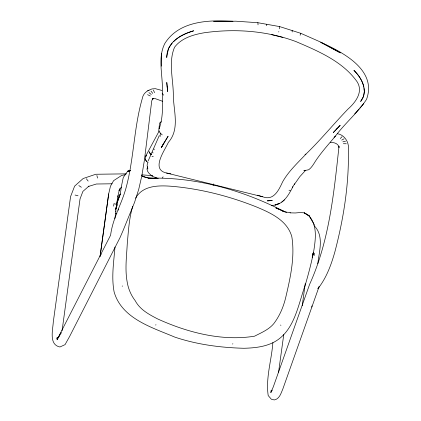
<?xml version="1.0" encoding="UTF-8"?>
<svg xmlns="http://www.w3.org/2000/svg" width="421" height="421" viewBox="0 0 421 421"><rect width="100%" height="100%" fill="white"/><g stroke="black" fill="none" stroke-linecap="round" stroke-linejoin="round"><path stroke-width="0.63" d="M159.827 126.847L159.149 128.715C163.227 117.348 162.722 105.039 162.259 93.162C163.501 76.817 157.075 58.729 164.832 43.463C179.183 20.634 208.979 19.861 232.939 21.261M155.902 178.615L155.928 177.557M115.686 208.127L115.628 209.321L116.522 207.669L117.059 200.917L120.322 194.007M116.112 207.1L115.68 211.526M116.975 206.101L117.117 203.117L120.38 193.571L121.427 186.214L123.279 177.483L127.716 171.158L130.342 170.731M161.348 53.625L161.327 66.186M118.443 210.184L118.517 209.037M160.106 136.578L160.39 133.078M114.986 246.985C113.828 261.83 111.291 276.865 114.075 291.679L114.133 291.995C121.827 318.723 152.17 327.485 174.794 337.11C197.081 344.583 220.472 347.646 243.896 348.272C253.568 348.014 263.367 347.109 272.266 343.01L272.761 342.789C294.4 332.18 297.889 305.567 305.246 285.043C308.625 273.387 311.782 261.641 313.966 249.69C315.676 238.328 317.26 225.414 309.172 215.989L308.893 215.494L304.204 212.821L299.968 212.558L295.263 212.973L290.048 212.858M62.071 330.806L80.032 198.949L82.905 191.392L88.984 186.093L88.163 186.482M125.821 174.589L121.616 175.462L113.596 180.662L110.47 186.203L108.671 193.907L100.072 256.315M302.231 305.799L305.225 283.675M100.087 256.41L108.671 193.907M147.497 162.695L147.129 165.432L147.818 169.031L147.666 168.163M114.886 218.578L115.954 210.842M116.222 208.911L116.396 207.621M117.112 202.464L118.085 195.37M159.217 130.915L145.524 156.438L145.15 159.149L146.655 161.522M272.871 342.626C271.603 360.181 265.583 377.874 268.198 395.561L271.334 399.219L274.292 399.95C279.555 398.966 280.896 393.388 282.765 389.199L319.065 286.69L317.86 288.79C326.433 277.897 331.127 265.088 334.874 251.879C343.631 218.51 349.12 184.045 348.367 149.481C349.335 142.445 344.557 134.746 337.321 133.699M278.565 372.238L283.759 334.574M311.793 307.114L311.972 305.82M317.802 263.683C319.192 251.363 324.328 235.728 314.092 225.677M279.386 28.817L279.697 26.597L257.868 22.713L235.781 21.192L213.7 21.566L231.666 21.334M147.534 166.8C145.613 170.758 149.318 173.852 152.07 176.025M266.572 25.649L266.798 24.302M117.717 197.007L119.58 188.787L119.032 190.829L121.316 187.087M158.307 178.593L151.981 176.167L152.276 175.273M312.214 257.315L313.445 252.321L312.229 257.305M113.623 206.143L113.944 203.685L116.901 204.417L116.854 205.764L115.996 208.006M314.092 255.673L314.413 253.216M132.72 206.364C129.063 218.425 128.442 231.124 127.274 243.596C126.637 256.242 124.874 268.956 127.095 281.549C128.168 288.485 130.899 295.063 135.173 300.636C139.883 309.588 148.887 314.392 157.507 318.865C187.266 332.437 221.83 341.499 254.584 336.179C261.299 332.69 268.598 329.754 273.624 323.849C279.77 315.861 283.68 306.441 285.917 296.658C290.469 277.15 295.016 256.873 291.842 236.786C287.38 220.446 270.766 212.942 256.489 206.964C229.898 196.36 201.943 189.118 173.41 186.435C160.138 185.314 143.051 184.708 135.588 198.18M155.786 325.091L155.928 324.644M232.702 344.094L232.845 343.647M278.697 31.98L278.839 31.57M120.106 194.613L116.717 203.59M300.126 35.238L300.81 33.322L279.697 26.597M148.181 160.885L159.275 135.588M312.666 254.626L313.198 253.521L312.603 254.637M292.332 187.413L294.711 183.74M166.516 138.83L168.105 136.23L161.38 147.466L166.179 139.356M161.38 147.466L163.848 143.056M292.916 186.735C288.911 194.26 284.322 203.338 275.024 205.006L279.549 203.311L276.108 204.838L271.434 205.685M59.95 334.848L56.998 339.826L110.612 235.186C112.723 217.931 122.243 203.038 126.463 186.324C134.004 157.47 133.973 127.268 142.282 98.561C142.824 94.804 145.545 91.567 149.045 90.189M60.608 333.742L61.261 332.632L58.408 337.342L56.535 338.258L58.209 337.558M294.368 184.43L299.815 176.662L305.678 170.247L303.867 170.731L308.751 169.731C312.329 167.079 314.098 162.974 316.618 159.433C322.349 151.16 329.08 143.666 335.548 135.978C345.083 123.132 357.734 112.775 366.523 99.393C377.432 69.923 342.315 51.962 320.786 42.358L340.394 52.867L321.023 42.253L300.81 33.322M162.374 177.92L163.111 176.831M354.671 113.954L359.002 109.044M359.871 108.06L363.77 103.64M116.649 204.69L116.901 204.417M305.941 154.112C297.689 162.916 288.574 171.231 282.612 181.861C278.849 189.966 273.755 201.17 262.672 196.775L166.558 173.031C150.539 169.579 164.616 150.718 168.358 142.361C179.825 129.489 173.768 111.581 173.331 96.293C173.578 80.232 168.005 62.555 174.573 47.226C181.462 38.006 193.455 34.59 204.301 32.754C234.986 28.439 266.846 30.733 296 41.6C317.545 50.83 341.205 60.74 355.75 79.911C364.439 90.457 356.303 101.698 347.988 109.102C333.716 123.869 320.734 139.84 305.941 154.112L304.988 154.37M340.268 138.535L342.047 136.709M172.194 43.016L168.61 48.304L166.5 57.461L166.842 57.382C166.458 42.458 181.193 34.233 193.728 30.786C186.44 33.106 178.93 36.09 173.531 41.705M284.417 199.896L281.754 202.122M334.063 137.293L335.548 135.978M145.524 156.438L146.476 155.607M145.503 156.57L146.461 155.738M161.306 121.706L159.817 122.832L159.438 124.084L158.764 130.92L160.206 133.031L162.238 134.888M100.403 254.752L101.366 254.058M341.736 140.098L344.052 138.804M147.624 90.815L151.97 88.915L155.365 88.684L161.906 90.457M271.866 390.72L270.75 391.183L272.182 390.156L270.771 392.64L273.308 386.862L309.614 284.354C329.175 241.259 333.885 193.649 338.916 147.145L338.91 146.076L339.058 147.487C338.368 143.387 333.906 142.366 330.369 142.298M122.185 286.175L122.606 286.001M88.368 186.487L96.367 184.009L112.102 183.788M342.868 141.845L345.557 141.172M130.168 170.647L127.716 171.158L130.173 170.794M143.54 176.494L143.166 176.52L147.839 177.909L156.786 178.53L152.386 178.341M126.342 173.852L95.767 174.262L83.153 178.52L74.617 186.145L70.575 196.612L53.293 321.954C52.857 329.859 48.689 344.757 59.929 346.988L65.044 344.646L69.581 336.526L120.069 237.523L123.158 230.371L134.546 202.385L138.725 189.355L141.814 175.91L144.392 160.269L151.734 100.898L152.613 98.982L153.602 98.425L152.181 99.051L154.854 98.509L162.485 101.251M343.378 143.703L346.272 143.75M151.134 178.288L148.624 178.183C196.154 176.841 242.817 190.124 284.807 211.831L275.876 207.953L285.406 211.9L290.485 212.8M141.861 174.868L152.207 175.583M289.006 190.218L290.301 190.45M166.558 173.031L170.873 173.836M282.302 211.047L286.575 212.41M271.687 34.664L282.891 37.432M75.085 195.049L78.038 195.781M142.235 176.41L149.055 178.209M257.473 195.191L262.672 196.775M152.013 156.28L153.265 156.68M115.728 213.389L116.891 213.821M147.571 94.657L150.286 95.993M141.488 175.478L144.066 176.788M151.486 154.739L150.402 154.154L149.066 151.692L150.55 154.191L151.571 154.765M148.129 162.364L146.508 161.485L145.166 159.017M78.832 185.577L81.353 187.266M148.923 92.594L151.26 94.499M280.554 325.028L280.923 325.391M150.965 91.094L152.781 93.409M86.342 178.762L88.163 181.083M162.259 93.162L163.506 95.157M314.282 224.672L308.893 215.494M152.565 152.06L153.034 152.997M153.391 90.094L154.57 92.652M153.975 148.971L154.202 149.797M96.877 175.499L97.588 178.078M363.812 87.2C362.597 80.664 358.492 75.027 353.908 70.36C361.96 77.917 368.817 91.594 360.618 101.493L363.444 96.446L364.354 91.589L363.97 88.452M257.868 22.713L258.041 24.839M292.174 30.57L292.2 31.98M213.594 184.072L213.142 185.277L213.6 184.072M336.916 128.715L333.332 132.536L340.205 125.269L336.916 128.715M272.187 200.57L267.324 200.854L272.187 200.57M305.009 213.289L304.204 212.821L309.172 215.989L305.009 213.289M167.179 86.779L166.769 82.416L167.626 91.594L167.179 86.779"/></g></svg>
